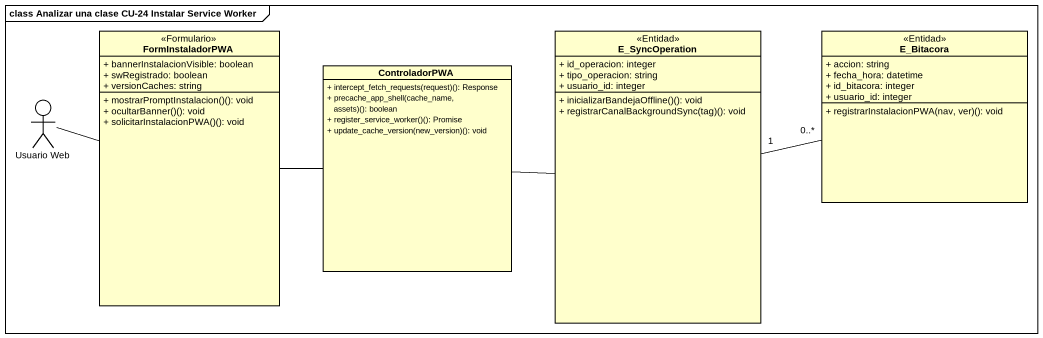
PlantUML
@startuml
mainframe class Analizar una clase CU-24 Instalar Service Worker
allowmixing
hide circle
hide empty members
skinparam classAttributeIconSize 0
class FormInstaladorPWA <<Formulario>> {
  + bannerInstalacionVisible: boolean
  + swRegistrado: boolean
  + versionCaches: string
  + mostrarPromptInstalacion()(): void
  + ocultarBanner()(): void
  + solicitarInstalacionPWA()(): void
}
class E_SyncOperation <<Entidad>> {
  + id_operacion: integer
  + tipo_operacion: string
  + usuario_id: integer
  + inicializarBandejaOffline()(): void
  + registrarCanalBackgroundSync(tag)(): void
}
class E_Bitacora <<Entidad>> {
  + accion: string
  + fecha_hora: datetime
  + id_bitacora: integer
  + usuario_id: integer
  + registrarInstalacionPWA(nav, ver)(): void
}
class ControladorPWA {
  + intercept_fetch_requests(request)(): Response
  + precache_app_shell(cache_name, assets)(): boolean
  + register_service_worker()(): Promise
  + update_cache_version(new_version)(): void
}
actor "Usuario Web" as Usuario_Web
FormInstaladorPWA -right- ControladorPWA
E_SyncOperation "1" -right- "0..*" E_Bitacora
ControladorPWA -right- E_SyncOperation
Usuario_Web -right- FormInstaladorPWA
@enduml
